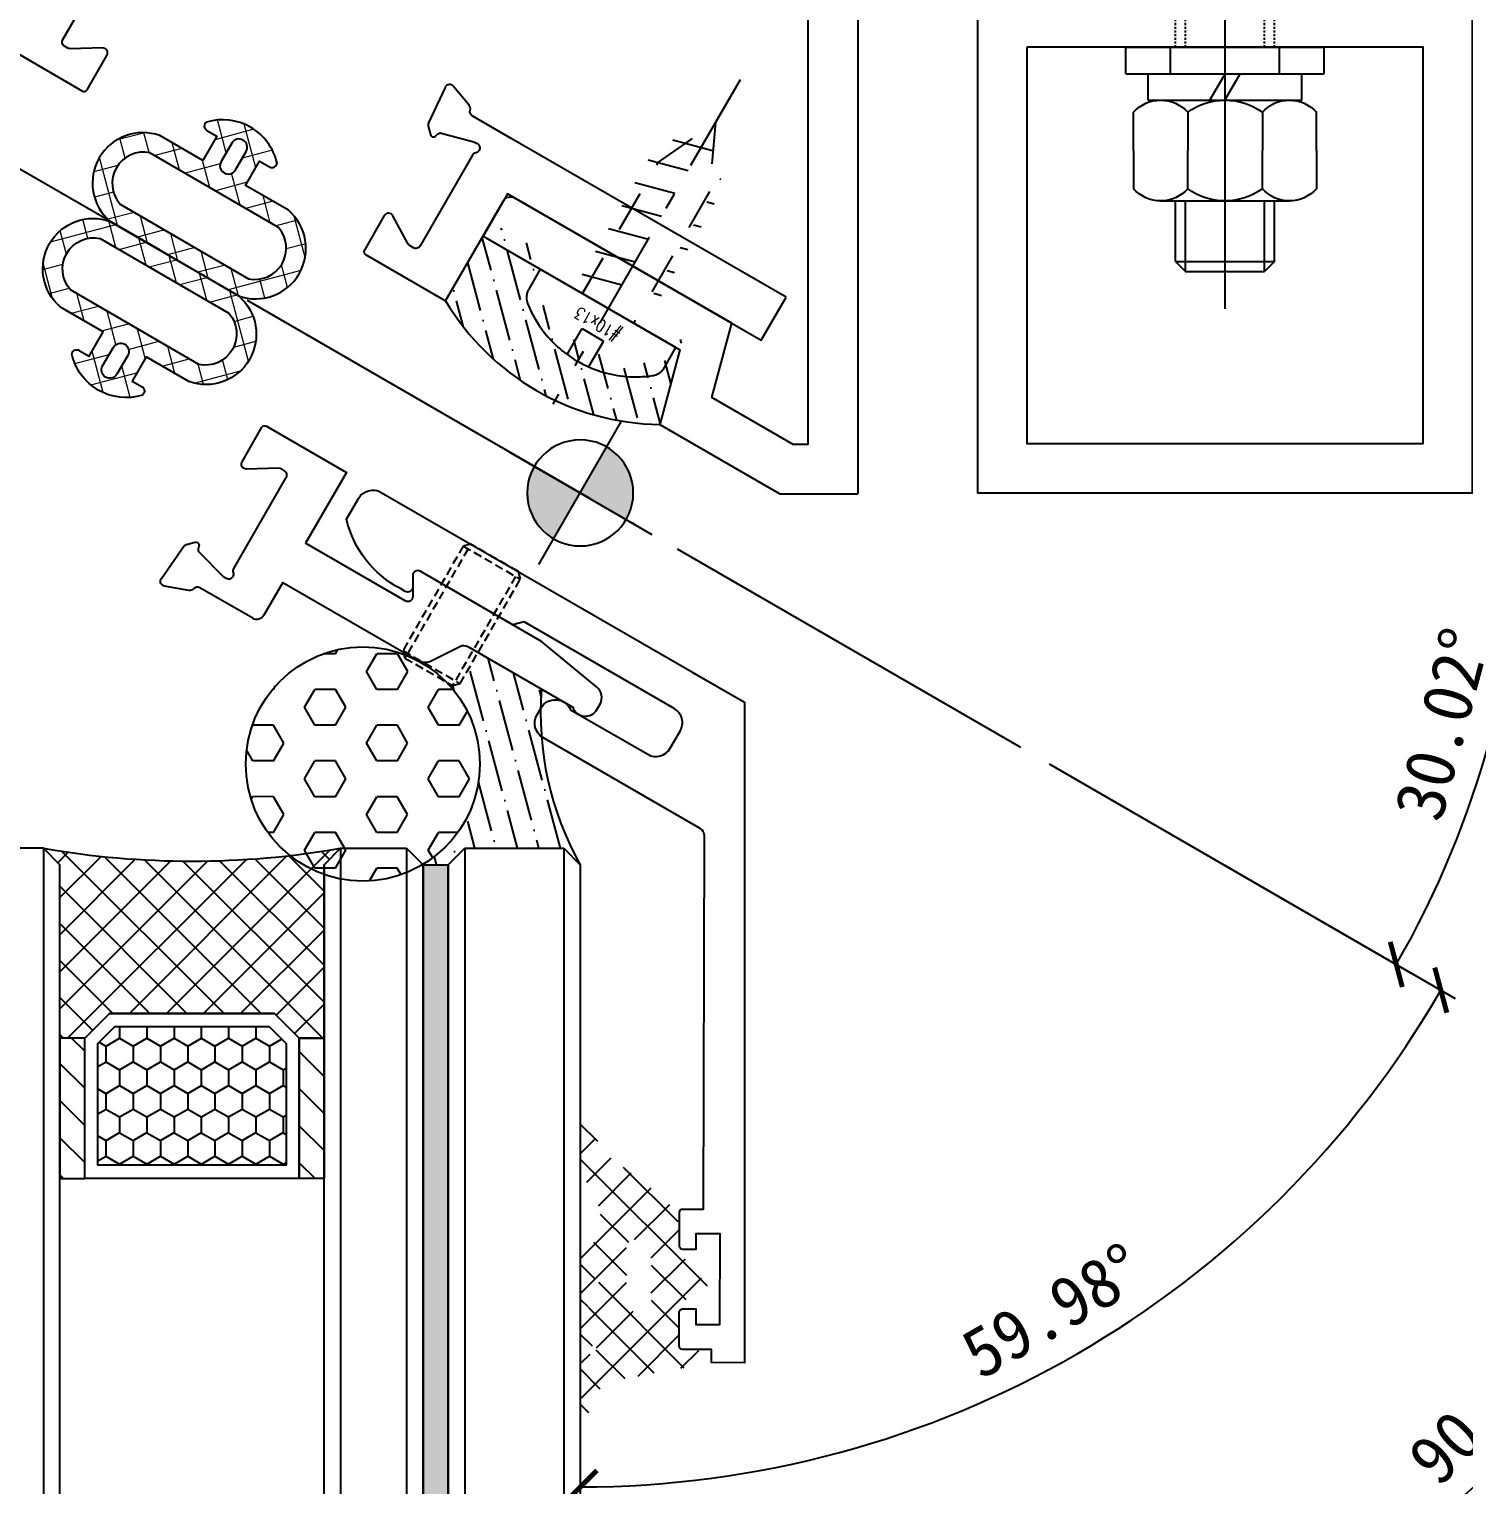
# Model space of a CAD drawing. Header units: millimetres. Extents: x -2069 to 10556, y -1036 to 8460.
# Drawn here: x 3840.9 to 3927.8, y 4952.6 to 5040.8 of the extents above; entities that cross this region are included whole.
import ezdxf

# ---------------------------------------------------------------- set-up
doc = ezdxf.new("R2010")
doc.units = ezdxf.units.MM
for name, pattern in [('ACAD_ISO04W100', [30, 24, -3, 0, -3]), ('CENTER-PISA', [11, 6, -2, 1, -2]), ('CENTER2', [28.575000000000003, 19.05, -3.175, 3.175, -3.175]), ('DASHED', [0.75, 0.5, -0.25]), ('HIDDEN', [0.375, 0.25, -0.125]), ('HIDDEN-PISA', [4.5, 2.5, -2])]:
    doc.linetypes.add(name, pattern=pattern)
for name, color, linetype in [('AXIS', 1, 'ACAD_ISO04W100'), ('CW', 4, 'Continuous'), ('F-Alum', 4, 'Continuous'), ('F-center', 6, 'ACAD_ISO04W100'), ('F-Glass', 5, 'Continuous'), ('F-seslants', 8, 'Continuous'), ('F_MISC', 8, 'Continuous'), ('Hatch', 8, 'Continuous'), ('PJ', 4, 'Continuous'), ('TC', 4, 'Continuous'), ('中心线', 1, 'CENTER2'), ('其他', 4, 'Continuous'), ('螺栓钉类', 241, 'Continuous')]:
    doc.layers.add(name, color=color, linetype=linetype)
doc.layers.add('Xref- ELE$0$Hatch', color=9, linetype='Continuous', lineweight=13)
doc.styles.add('F-simhei', font='')
doc.styles.add('ROMANS', font='simplex.shx', dxfattribs={"width": 0.8, "bigfont": 'hztxt.shx'})
doc.styles.get('F-simhei').set_extended_font_data('SimHei')
doc.dimstyles.new('1c', dxfattribs={"dimtxt": 3, "dimasz": 2, "dimexe": 1, "dimexo": 2, "dimgap": 1.5, "dimtad": 1, "dimdec": 0, "dimzin": 12, "dimdsep": 46, "dimtxsty": 'F-simhei', "dimblk": 'ARCHTICK', "dimcen": 1, "dimclrd": 1, "dimclre": 1, "dimclrt": 7, "dimadec": 0, "dimazin": 0, "dimtfac": 1, "dimtdec": 0, "dimtix": 1, "dimtofl": 0, "dimtmove": 0, "dimatfit": 3, "dimfxl": 1, "dimtolj": 1, "dimtzin": 0, "dimarcsym": 1})
pattern_1 = [(104.9840000247482, (-33816.59991670716, 86448.0222115556), (-1.773074170029381, 1.789934143362438), [3.125, -0.625, 0, -0.625])]

# ---------------------------------------------------------------- blocks, each defined once
blk = doc.blocks.new('Xref- ELE$0$GAE0002', base_point=(-41818.77919855453, 17822.92139201999))
at = {"layer": 'Xref- ELE$0$Hatch'}
h = blk.add_hatch(dxfattribs=at)
h.set_pattern_fill('M_GASKET-PISA', color=256, pattern_type=2)
h.set_pattern_definition([(45, (-1214.761376000002, -14855.407933), (-1.060660171779821, 1.060660171779821), []), (135, (-1214.761376000002, -14855.407933), (-1.060660171779821, -1.060660171779821), [])])
edge = h.paths.add_edge_path(flags=16)
edge.add_line((-41815.07919855467, 17823.42139201995), (-41813.77919855462, 17823.42139201995))
edge.add_arc((-41813.77919855462, 17822.92139201995), 0.5, -90, 90, ccw=False)
edge.add_line((-41813.77919855462, 17822.42139201995), (-41815.07919855467, 17822.42139201995))
edge.add_arc((-41815.07919855467, 17822.92139201995), 0.5, 90, 270, ccw=False)
edge = h.paths.add_edge_path()
edge.add_line((-41813.27919855455, 17818.4213668968), (-41813.27919855462, 17821.42139201995))
edge.add_line((-41813.27919855462, 17821.42139201995), (-41814.97919855457, 17821.42139201995))
edge.add_line((-41814.97919855457, 17821.42139201995), (-41814.97919855457, 17820.72139202))
edge.add_arc((-41815.27919855458, 17820.72139201998), 0.3000000000174623, -115.05761541500061, 4.8635797611495946e-09, ccw=False)
edge.add_arc((-41813.09559109848, 17822.92139202004), 3.383607456175075, 133.070694364177, 226.9293056383509, ccw=False)
edge.add_arc((-41815.27919855466, 17825.12139202001), 0.3000000000240535, 2.084391326206969e-09, 115.0576154218833, ccw=False)
edge.add_line((-41814.97919855463, 17825.12139202002), (-41814.97919855457, 17824.42139201995))
edge.add_line((-41814.97919855457, 17824.42139201995), (-41813.27919855462, 17824.42139201995))
edge.add_line((-41813.27919855462, 17824.42139201995), (-41813.27919855468, 17827.42139201984))
edge.add_arc((-41810.27919855456, 17826.87139201984), 3.050000000114375, 10.388857815061783, 169.6111421849382, ccw=False)
edge.add_line((-41807.27919855445, 17827.42139201984), (-41807.27919855437, 17818.42139201997))
edge.add_arc((-41810.27919855451, 17818.97139202002), 3.050000000151531, 190.3888578138809, 349.6111421841629, ccw=False)
edge.add_line((-41812.07919855455, 17818.42136689683), (-41812.07919855467, 17827.42139201984))
edge.add_arc((-41810.27919855456, 17826.82523817369), 1.896153846257486, 18.324694090130095, 161.6753059098699, ccw=False)
edge.add_line((-41808.47919855445, 17827.42139201984), (-41808.47919855437, 17818.42139201996))
edge.add_arc((-41810.2791985545, 17819.01754586615), 1.896153846287313, 198.3246940877339, 341.6753059085472, ccw=False)
at = {"color": 0, "linetype": 'ByBlock'}
for points in [[(-41813.27919855455, 17818.4213668968), (-41813.27919855462, 17821.42139201995), (-41814.97919855457, 17821.42139201995), (-41814.97919855457, 17820.72139202, -0.548945891858276), (-41815.4062573781, 17820.44962731407, -0.4340790099980792), (-41815.40625737821, 17825.39315672591, -0.5489458918577889), (-41814.97919855463, 17825.12139202002), (-41814.97919855457, 17824.42139201995), (-41813.27919855462, 17824.42139201995), (-41813.27919855468, 17827.42139201984, -0.8333333333398008), (-41807.27919855445, 17827.42139201984), (-41807.27919855437, 17818.42139201997, -0.833333333342024), (-41813.27919855468, 17818.42139202007)], [(-41812.07919855455, 17818.42136689683), (-41812.07919855467, 17827.42139201984, -0.7222222222395137), (-41808.47919855445, 17827.42139201984), (-41808.47919855437, 17818.42139201996, -0.7222222222456893), (-41812.07919855467, 17818.42139202007)]]:
    blk.add_lwpolyline(points, format="xyb", dxfattribs=at)
blk.add_lwpolyline([(-41815.07919855467, 17823.42139201995), (-41813.77919855462, 17823.42139201995, -0.9999999999999999), (-41813.77919855462, 17822.42139201995), (-41815.07919855467, 17822.42139201995, -0.9999999999999999)], format="xyb", close=True, dxfattribs=at)
blk = doc.blocks.new('A$C08103915')
at = {"layer": 'Hatch'}
h = blk.add_hatch(dxfattribs=at)
h.set_pattern_fill('M_GASKET-PISA', color=256, style=0, pattern_type=2)
h.set_pattern_definition([(45, (45.74999999999977, 8.999999999998408), (-1.060660171779821, 1.060660171779821), []), (135, (45.74999999999977, 8.999999999998408), (-1.060660171779821, -1.060660171779821), [])])
edge = h.paths.add_edge_path()
edge.add_arc((-1.005758292417113, 2.700000001565058), 1.500000000000064, 269.9999999999914, 310.5724313148193)
edge.add_line((-0.03014508089836454, 1.560623478412708), (1.229683999648614, 2.639376524703948))
edge.add_arc((2.205297211167363, 1.500000001551598), 1.500000000000089, 89.99999999999142, 130.5724313148186, ccw=False)
edge.add_line((2.20529721116759, 3.000000001551598), (2.741785272946117, 3.00000000156524))
edge.add_arc((2.741785272946345, 6.00000000156524), 3.000000000000028, 269.9999999999956, 323.2382780301331)
edge.add_line((5.145179432466875, 4.204534459154274), (7.713046174758574, 7.641857975019775))
edge.add_arc((7.793159313408751, 7.58200912360553), 0.09999999999985255, 115.93827802975, 143.2382780298942, ccw=False)
edge.add_line((7.749419046879666, 7.671935699677306), (9.503507258835953, 8.525123814462859))
edge.add_arc((9.394279516007828, 8.750000003056812), 0.249999999999963, 295.9069544241082, 449.9999999998437)
edge.add_line((9.39427951600851, 9.000000003056812), (6.620583798811595, 9.000000003062269))
edge.add_line((6.620583798811595, 9.000000003062269), (4.773622509620282, 8.04671219667307))
edge.add_arc((3.62699862340969, 10.26825527831079), 2.499999999999945, 214.0621029693552, 297.299999999996, ccw=False)
edge.add_arc((1.307391891253701, 8.70000000312939), 0.2999999999997213, 34.06210296926611, 89.99999999978287)
edge.add_line((1.307391891254838, 9.000000003128662), (-1.589216802361761, 9.000000003135028))
edge.add_arc((-1.589216802362216, 8.750000003135028), 0.2499999999999152, 89.99999999989583, 256.4770942316625)
edge.add_line((-1.64767532243286, 8.506930874220416), (-0.02726917610675628, 8.096945104279257))
edge.add_arc((-0.05179766443939116, 7.999999999915417), 0.0999999999999834, -90.00000000013023, 75.80132993312759, ccw=False)
edge.add_line((-0.05179766443961853, 7.899999999915053), (-0.108955418213327, 7.899999999915053))
edge.add_arc((-0.1089554182137817, 10.39999999991505), 2.499999999999434, 215.2344178976467, 270.00000000001046, ccw=False)
edge.add_arc((-2.2326314786485, 8.900000003135574), 0.1000000000007252, 35.234417898605, 90.00000000078164)
edge.add_line((-2.232631478649864, 9.000000003135938), (-4.881168839528527, 9.000000003142304))
edge.add_arc((-4.881168839528982, 8.750000003142304), 0.2500000000000154, 89.99999999989578, 256.4770942317193)
edge.add_line((-4.939627359599399, 8.506930874227692), (-3.319221213273295, 8.096945104286533))
edge.add_arc((-3.34374970160593, 7.999999999922693), 0.0999999999999834, -90.00000000013023, 75.80132993312759, ccw=False)
edge.add_line((-3.343749701606157, 7.899999999922329), (-3.400907455379411, 7.899999999922329))
edge.add_arc((-3.400907455379865, 10.39999999992233), 2.499999999999949, 214.3262280799825, 270.0000000000104, ccw=False)
edge.add_arc((-5.548092091564513, 8.933849210224253), 0.1000000000000372, 34.32622808016425, 110.1544525972612)
edge.add_arc((-6.443927377176806, 11.37464398673728), 2.499999999999543, 265.3665045616222, 290.154452597025, ccw=False)
edge.add_line((-6.645881460149894, 8.88281442828611), (-8.091786761774756, 9.000000003144123))
edge.add_arc((-8.111982170071997, 8.750817047299279), 0.2499999999999778, 85.36650456163848, 250.7880419743665)
edge.add_line((-8.194248104436383, 8.514740119067937), (-7.412072788158412, 8.239907198840228))
edge.add_arc((-8.075076055456293, 6.352997909141777), 1.999999999999966, 8.473551534714375, 70.64005609634751, ccw=False)
edge.add_line((-6.096908078050546, 6.64770361517094), (-5.244518011203127, 2.024790390883936))
edge.add_arc((-4.749999999999773, 2.098627621301603), 0.5000000000001517, 188.4921821239047, 359.9999999997688)
edge.add_line((-4.249999999999773, 2.098627621299784), (-4.249999999999773, 2.700000001565058))
edge.add_arc((-3.949999999999818, 2.700000001565058), 0.3000000000000682, 90, 180.0000000000217, ccw=False)
edge.add_line((-3.949999999999818, 3.00000000156524), (-1.55130166063168, 3.00000000156524))
edge.add_arc((-1.55130166063168, 2.700000001565058), 0.3000000000000966, 2.7114310796605423e-11, 90, ccw=False)
edge.add_line((-1.251301660631498, 2.700000001565058), (-1.251301660631498, 1.400000001564877))
edge.add_arc((-1.051301660631452, 1.400000001564877), 0.1999999999999602, 180.0000000000408, 270)
edge.add_line((-1.051301660631452, 1.200000001565058), (-1.00575829241734, 1.200000001565058))
edge = h.paths.add_edge_path(flags=16)
edge.add_arc((-1.310476532774146, 5.200000001565058), 0.4999999999999456, 188.3111422397304, 269.9999999999739)
edge.add_line((-1.310476532774373, 4.700000001565058), (1.520024613216037, 4.700000001565058))
edge.add_arc((1.520024613216037, 5.200000001565058), 0.4999999999999762, 270, 323.238278030144)
edge.add_line((1.920590306469421, 4.900755744496564), (2.29411737345049, 5.400755744496564))
edge.add_arc((1.893551680196879, 5.700000001565058), 0.5000000000000022, 323.2382780301569, 450)
edge.add_line((1.893551680196879, 6.200000001565058), (-1.456559369031083, 6.200000001565058))
edge.add_arc((-1.456559369031311, 5.700000001565058), 0.4999999999998603, 89.99999999997395, 188.3111422397347)
edge.add_line((-1.95130821782368, 5.627725686498707), (-1.80522538156697, 5.127725686498707))
blk = doc.blocks.new('_ArchTick')
at = {"color": 0, "linetype": 'ByBlock', "const_width": 0.15}
blk.add_lwpolyline([(-0.5, -0.5), (0.5, 0.5)], dxfattribs=at)
blk = doc.blocks.new('*D92')
at = {"layer": 'Defpoints', "color": 0, "transparency": 16777216}
for p in [(3574.92544556797, 5185.62090789997), (3900.916882697848, 4997.288265888083), (3874.237279561887, 4990.178709076428), (3894.822552148618, 4956.127720974561), (3874.23727955633, 4072.458774606171)]:
    blk.add_point(p, dxfattribs=at)
at = {"layer": 'Hatch', "color": 1, "lineweight": -2, "transparency": 16777216}
blk.add_line((3902.648654185638, 4996.287782247998), (3927.231831435381, 4982.085523559082), dxfattribs=at)
blk.add_arc((3874.237279562024, 5012.701677328079), 60.2027074553467, 269.999999999653, 329.9840000247449, dxfattribs=at)
at = {"layer": 'Hatch', "color": 1, "lineweight": -2, "transparency": 16777216, "xscale": 2, "yscale": 2, "zscale": 2}
for p, rotation in [((3926.365945691485, 4982.585765379124), 59.98400002474493), ((3874.237279561659, 4952.498969872732), 179.999999999653)]:
    blk.add_blockref('_ArchTick', p, dxfattribs=dict(at, rotation=rotation))
at = {"layer": 'Hatch', "color": 7, "transparency": 16777216, "insert": (3902.831716072508, 4963.15868649315), "char_height": 3, "attachment_point": 5, "rotation": 29.992000012198964, "style": 'F-simhei'}
blk.add_mtext('\\A1;59.98°', dxfattribs=at)
blk = doc.blocks.new('*D93')
at = {"layer": 'Defpoints', "color": 0, "transparency": 16777216}
for p in [(3574.925445567986, 5185.620907899956), (3898.294532095032, 5012.701677342129), (3928.294532011202, 5012.701677352676), (3900.916882697862, 4997.288265888062), (3927.877684544608, 4993.166856760668)]:
    blk.add_point(p, dxfattribs=at)
at = {"layer": 'Hatch', "color": 1, "lineweight": -2, "transparency": 16777216}
for p, q in [((3930.294532011202, 5012.701677353379), (3932.324075421033, 5012.701677354093)), ((3902.648654185652, 4996.287782247977), (3924.533808003572, 4983.644232847862))]:
    blk.add_line(p, q, dxfattribs=at)
blk.add_arc((3874.23727955232, 5012.701677333673), 57.0867958687137, 329.9840000247437, 2.014060918043015e-08, dxfattribs=at)
at = {"layer": 'Hatch', "color": 1, "lineweight": -2, "transparency": 16777216, "xscale": 2, "yscale": 2, "zscale": 2}
for p, rotation in [((3931.324075421033, 5012.701677353741), 90.00000002014062), ((3923.667922259677, 4984.144474667905), 239.9840000247437)]:
    blk.add_blockref('_ArchTick', p, dxfattribs=dict(at, rotation=rotation))
at = {"layer": 'Hatch', "color": 7, "transparency": 16777216, "insert": (3926.462878413583, 4998.70005440778), "char_height": 3, "attachment_point": 5, "rotation": 74.99200002244305, "style": 'F-simhei'}
blk.add_mtext('\\A1;30.02°', dxfattribs=at)
blk = doc.blocks.new('*U66')
at = {"linetype": 'Continuous'}
blk.add_hatch(color=4, dxfattribs=at).paths.add_polyline_path([(0.2230624387959921, 17.52000000138151), (801.6646927531938, 17.52000009516022), (801.6646927531938, 16.00000009515863), (0.2230624387959637, 16.00000000137992)])
at = {"layer": 'TC'}
h = blk.add_hatch(dxfattribs=at)
h.set_pattern_fill('ANSI37', color=256, scale=0.5, style=0)
h.set_pattern_definition([(45, (0, 4.000000008940781), (-1.122532015133644, 1.122532015133644), []), (135, (0, 4.000000008940781), (-1.122532015133644, -1.122532015133644), [])])
edge = h.paths.add_edge_path()
edge.add_line((9.223057821582643, 4.000000003515872), (9.223057821582643, -2.999999998384396))
edge.add_line((9.223057821582643, -2.999999998384396), (10.72305782158264, -4.499999998384396))
edge.add_line((10.72305782158264, -4.499999998384396), (10.72305782158264, -5.999999995153189))
edge.add_line((10.72305782158264, -5.999999995153189), (0.2230624387957505, -5.999999995153189))
edge.add_line((0.2230624387957505, -5.999999995153189), (-0.7769375612042495, -6.999999995153189))
edge.add_arc((-52.51620980734808, 2.000000003114163), 52.51620980734807, 350.1321876643763, 369.8678123356237)
edge.add_line((-0.7769375612042495, 11.00000000138152), (0.2230624387957505, 10.00000000138152))
edge.add_line((0.2230624387957505, 10.00000000138152), (10.72305782158264, 10.00000000138152))
edge.add_line((10.72305782158264, 10.00000000138152), (10.72305782158264, 8.500000004612723))
edge.add_line((10.72305782158264, 8.500000004612723), (9.223057821582643, 7.000000004612723))
edge.add_line((9.223057821582643, 7.000000004612723), (9.223057821582643, 4.000000003515872))
h = blk.add_hatch(dxfattribs=at)
h.set_pattern_fill('ANSI31', color=256, scale=0.5, style=0)
h.set_pattern_definition([(45, (0, 4.000000008940781), (-1.122532015133644, 1.122532015133644), [])])
h.paths.add_polyline_path([(19.22305782158264, 8.500000001381515), (10.72305782158264, 8.500000013268838), (10.72305782158264, 10.00000001650005), (19.22305782158264, 10.00000000461272)])
h = blk.add_hatch(dxfattribs=at)
h.set_pattern_fill('ANSI31', color=256, scale=0.5, style=0)
h.set_pattern_definition([(45, (0, 4.000000006228326), (-1.122532015133644, 1.122532015133644), [])])
h.paths.add_polyline_path([(19.22305782158264, 8.500000010037631), (10.72305782158264, 8.500000021924954), (10.72305782158264, 10.00000002515616), (19.22305782158264, 10.00000001326884)])
h = blk.add_hatch(dxfattribs=at)
h.set_pattern_fill('HONEY', color=256, scale=0.3, style=0)
h.set_pattern_definition([(0, (0, 4.000000008940781), (1.42875, 0.8248889999999999), [0.9524999999999999, -1.905]), (120, (0, 4.000000008940781), (-1.428749829302342, 0.8248892956570172), [0.9524999999999986, -1.904999999999997]), (59.99999999999999, (0, 4.000000008940781), (1.706976584081587e-07, 1.649778295657017), [-1.905, 0.9524999999999999])])
h.paths.add_polyline_path([(10.02305782158533, 6.668629163378903), (11.05442867148713, 7.70000001328048), (18.42305782158701, 7.70000001328048), (18.42305782158701, -3.699999998396038), (11.05442867148713, -3.699999998396038), (10.02305782158533, -2.66862914849446)])
h = blk.add_hatch(dxfattribs=at)
h.set_pattern_fill('ANSI31', color=256, scale=0.5, style=0)
h.set_pattern_definition([(45, (0, -2.712454261200037e-09), (-1.122532015133644, 1.122532015133644), [])])
h.paths.add_polyline_path([(19.22305782158264, -4.499999995153189), (10.72305782158264, -4.500000007040512), (10.72305782158264, -6.000000010271719), (19.22305782158264, -5.999999998384396)])
at = {"color": 4, "linetype": 'Continuous'}
blk.add_lwpolyline([(0.2230624387959921, 17.52000000138151), (801.6646927531938, 17.52000009516022), (801.6646927531938, 16.00000009515863), (0.2230624387959637, 16.00000000137992)], close=True, dxfattribs=at)
at = {"layer": 'F-Glass'}
for points in [[(801.664692753194, 17.52000009515863), (0.2230624387959885, 17.52000000138151), (-0.7769375612040115, 18.52000000138151), (-0.7769375612040115, 24.52000000138151), (0.2230624387959885, 25.52000000138151), (801.664692753194, 25.52000009515863)], [(801.6646927531938, 10.00000010381474), (0.2230624387957505, 10.00000001003763), (-0.7769375612042495, 11.00000001003763), (-0.7769375612042495, 15.00000000138152), (0.2230624387957505, 16.00000000138152), (801.6646927531938, 16.00000009515863)], [(801.6646927531938, -5.999999901372894), (0.2230624387957505, -5.999999995153189), (-0.7769375612042495, -6.999999995153189), (-0.7769375612042495, -10.82826643955912), (0.2230624387957505, -11.82826643955912), (801.6646927531938, -11.82826634577882)]]:
    blk.add_lwpolyline(points, dxfattribs=at)
at = {"layer": 'PJ'}
blk.add_lwpolyline([(9.223057821582643, 4.000000003515872), (9.223057821582643, -2.999999998384396), (10.72305782158264, -4.499999998384396), (10.72305782158264, -5.999999995153189), (0.2230624387957505, -5.999999995153189), (-0.7769375612042495, -6.999999995153189, 0.08632639570597918), (-0.7769375612042495, 11.00000000138152), (0.2230624387957505, 10.00000000138152), (10.72305782158264, 10.00000000138152), (10.72305782158264, 8.500000004612723), (9.223057821582643, 7.000000004612723)], format="xyb", close=True, dxfattribs=at)
for points in [[(19.22305782158264, 8.500000001381515), (10.72305782158264, 8.500000013268838), (10.72305782158264, 10.00000001650005), (19.22305782158264, 10.00000000461272)], [(19.22305782158264, 8.500000010037631), (10.72305782158264, 8.500000021924954), (10.72305782158264, 10.00000002515616), (19.22305782158264, 10.00000001326884)], [(19.22305782158264, -4.499999995153189), (10.72305782158264, -4.500000007040512), (10.72305782158264, -6.000000010271719), (19.22305782158264, -5.999999998384396)]]:
    blk.add_lwpolyline(points, close=True, dxfattribs=at)
at = {"layer": 'PJ', "ltscale": 3}
for points in [[(9.223057821582643, 7.000000013268838), (10.72305782158264, 8.500000013268838), (19.22305782158264, 8.500000013268838), (19.22305782158264, -4.499999998384396), (10.72305782158264, -4.499999998384396), (9.223057821582643, -2.999999998384396)], [(10.02305782158533, 6.668629163378903), (11.05442867148713, 7.70000001328048), (18.42305782158701, 7.70000001328048), (18.42305782158701, -3.699999998396038), (11.05442867148713, -3.699999998396038), (10.02305782158533, -2.66862914849446)]]:
    blk.add_lwpolyline(points, close=True, dxfattribs=at)
at = {"layer": 'TC', "color": 9, "linetype": 'Continuous'}
for p, q in [((-0.7769375612040115, 24.52000000138151), (801.664692753194, 24.52000009515863)), ((-0.7769375612040115, 18.52000000138151), (801.664692753194, 18.52000009515863)), ((-0.7769375612042495, 15.00000000138152), (801.6646927531938, 15.00000009515863)), ((-0.7769375612042495, 11.00000001003763), (801.6646927531938, 11.00000010381474)), ((-0.7769375612042495, -6.999999995153189), (801.6646927531938, -6.999999901372894))]:
    blk.add_line(p, q, dxfattribs=at)
blk = doc.blocks.new('#10x13_Pan-flat-3')
at = {"color": 8, "linetype": 'HIDDEN-PISA'}
for p, q in [((-1.711377303647168, 10.79835977248877), (1.327780362582416, 11.6126996170351)), ((-2.400000006142363, 9.013843874672602), (1.996997242757061, 10.19201573984174)), ((-2.40000000505097, 7.413843874674058), (2.39999999407155, 8.700000001605076)), ((-2.400000003959576, 5.813843874675513), (2.399999995162943, 7.100000001606531)), ((-2.400000002875458, 4.213843874676968), (2.399999996247061, 5.500000001607987)), ((-2.400000001784065, 2.613843874678423), (2.399999997338455, 3.900000001609442)), ((-2.400000000699947, 1.013843874672602), (2.399999998429848, 2.300000001610897))]:
    blk.add_line(p, q, dxfattribs=at)
for points in [[(-1.790000000022701, -1.251464709639549e-09), (-1.790000006294576, 9.199999998738349), (-8.869392331689596e-09, 12.99999999994179), (1.78999999370717, 9.200000001175795), (1.789999999979045, 1.178705133497715e-09)], [(-0.7499999975334504, -3.659838021652831), (-0.7499999987630872, -1.850000000558794), (0.7500000012369128, -1.849999999540159), (0.7500000024665496, -3.659838020634197)]]:
    blk.add_lwpolyline(points, dxfattribs=at)
at = {"color": 32, "flags": 128}
blk.add_lwpolyline([(-4.750000000021828, -3.281456883996725e-09), (-4.749999999090505, -1.390168597587035, 0.02044951340221976), (-4.746657334493648, -1.471864103412372, 0.04398758774826101), (-4.716998160060029, -1.644951949376264, 0.0521855455310235), (-4.643293307010026, -1.839642807550263, 0.08249689016993748), (-4.4499858410054, -2.104325317188341, 0.02582980303273893), (-4.372616108048533, -2.172696028275823, 0.07268352806201751), (-2.617075641232077, -3.194163244705123, 0.09869610361643641), (0.08183213378651999, -3.69952322718018, 0.08249638678170287), (2.347977953162626, -3.295875031042669, 0.05218730035141757), (3.66753867942316, -2.666293208916613, 0.03066688341591993), (4.372616110929812, -2.172696022316813, 0.01330350973470385), (4.413354222931957, -2.138474128398229, 0.03657129110302831), (4.515303253050661, -2.033838485651358, 0.03475147926750673), (4.597077649370476, -1.921637741856102, 0.02182096229391937), (4.640176463399257, -1.845784510762314, 0.02280395151312757), (4.677971628436353, -1.76281944513903, 0.02280645284837659), (4.708056659233989, -1.676747445577348, 0.02181846118107081), (4.729386651873938, -1.592163116256415, 0.03475398225205351), (4.74792484894715, -1.454558013821952, 0.01610989314854271), (4.750000000909495, -1.390168591096881), (4.749999999978172, 3.194145392626524e-09)], format="xyb", close=True, dxfattribs=at)
at = {"layer": 'AXIS', "color": 8, "linetype": 'CENTER-PISA'}
blk.add_line((-1.088483259081841e-08, 15.98909419596748), (4.547473508864641e-09, -6.700000000018917), dxfattribs=at)
at = {"layer": 'Defpoints', "color": 8, "style": 'ROMANS', "oblique": 359.9999999998611, "width": 0.8000000000003463}
blk.add_text('#10x13', height=0.7499999999996133, rotation=180.00000003877, dxfattribs=at).set_placement((1.457142857638246, -0.7499999990250217))
blk = doc.blocks.new('A$C714F5CF6')
at = {"ltscale": 0.5}
h = blk.add_hatch(color=7, dxfattribs=at)
edge = h.paths.add_edge_path()
edge.add_line((0, 3.21222950972151), (0, 0))
edge.add_line((0, 0), (3.212229509372264, 0))
edge.add_ellipse((0, 0), major_axis=(-2.271389268935526, 2.271389268935526), ratio=0.9999999999934978, start_angle=225.0000000001863, end_angle=314.9999999998137)
edge = h.paths.add_edge_path()
edge.add_line((0, 0), (-3.212229509372264, 0))
edge.add_ellipse((0, 0), major_axis=(-2.271389268935526, 2.271389268935526), ratio=0.9999999999934978, start_angle=45.00000000018628, end_angle=134.9999999998137)
edge.add_line((0, -3.21222950972151), (0, 0))
at = {"color": 7, "ltscale": 0.5}
for p, q in [((0, 5.012234860099852), (0, -5.012234860099852)), ((5.012234859634191, 0), (-5.012234859634191, 0))]:
    blk.add_line(p, q, dxfattribs=at)
blk.add_circle((0, 0), 3.212229509400538, dxfattribs=at)
blk = doc.blocks.new('*U45')
at = {"layer": '中心线', "ltscale": 5}
blk.add_line((0, 22.8479351903195), (0, -7.531205345932904), dxfattribs=at)
at = {"layer": '其他', "color": 241, "linetype": 'ByBlock'}
for p, q in [((-3, 19.97639900131139), (-2.399999999994179, 20.57639900130266)), ((-2.399999999994179, 20.57639900130266), (2.399999999994179, 20.57639900130266)), ((3, 19.97639900131139), (2.399999999994179, 20.57639900130266)), ((-3, 19.97639900131139), (3, 19.97639900131139)), ((-3, 19.97639900131139), (-3, 16.29999999195456)), ((3, 19.97639900131139), (3, 16.29999999195456)), ((-3.901069350948092, 16.29999999195456), (3.901069350918988, 16.29999999195456)), ((-5.542562584218103, 13.24999999195893), (-5.542562584218103, 15.56602539574556)), ((-2.259576117648976, 15.56602539574556), (-2.259576117648976, 13.24999999195893)), ((2.259576117648976, 15.56602539574556), (2.259576117648976, 13.24999999195893)), ((5.542562584218103, 13.24999999195893), (5.542562584218103, 15.56602539574556)), ((-5.542562584218103, 13.24999999195893), (-5.542562584218103, 10.93397458817231)), ((-2.259576117648976, 10.93397458817231), (-2.259576117648976, 13.24999999195893)), ((2.259576117648976, 10.93397458817231), (2.259576117648976, 13.24999999195893)), ((5.542562584218103, 13.24999999195893), (5.542562584218103, 10.93397458817231)), ((-4.649999999994179, 10.1999999919633), (4.649999999994179, 10.1999999919633)), ((-4.649999999994179, 10.1999999919633), (-4.649999999994179, 8.599999991957477)), ((-3.901069350948092, 10.1999999919633), (3.901069350918988, 10.1999999919633)), ((-0.9237604307127185, 10.1999999919633), (0, 8.599999991957477)), ((-0.004862939065787941, 10.1999999919633), (0.9188974916469306, 8.599999991957477)), ((4.649999999994179, 10.1999999919633), (4.649999999994179, 8.599999991957477)), ((-6, 8.599999991957477), (6, 8.599999991957477)), ((-6, 8.599999991957477), (-6, 6.999999991958932)), ((-4.649999999994179, 8.599999991957477), (4.649999999994179, 8.599999991957477)), ((-3.300000000017462, 8.599999991957477), (-3.300000000017462, 6.999999991958932)), ((3.299999999988358, 8.599999991957477), (3.299999999988358, 6.999999991958932)), ((6, 8.599999991957477), (6, 6.999999991958932)), ((-6, 6.999999991958932), (6, 6.999999991958932)), ((-3, 6.999999991958932), (3, 6.999999991958932)), ((-6, 0), (6, 0)), ((-6, 0), (-6, -1.599999999998545)), ((-3.300000000017462, 0), (-3.300000000017462, -1.599999999998545)), ((3.299999999988358, 0), (3.299999999988358, -1.599999999998545)), ((6, 0), (6, -1.599999999998545)), ((-6, -1.599999999998545), (6, -1.599999999998545)), ((-5.542562584218103, -1.599999999998545), (-5.542562584218103, -5.066025403786625)), ((-5.542562584218103, -1.599999999998545), (5.542562584218103, -1.599999999998545)), ((-4.649999999994179, -1.599999999998545), (4.649999999994179, -1.599999999998545)), ((-4.649999999994179, -1.599999999998545), (4.649999999994179, -1.599999999998545)), ((-2.259576117648976, -5.066025403786625), (-2.259576117648976, -1.599999999998545)), ((2.259576117648976, -5.066025403786625), (2.259576117648976, -1.599999999998545)), ((5.542562584218103, -1.599999999998545), (5.542562584218103, -5.066025403786625)), ((-3.901069350948092, -5.799999999995634), (3.901069350918988, -5.799999999995634))]:
    blk.add_line(p, q, dxfattribs=at)
at = {"layer": '其他', "color": 241}
for p, q in [((-2.399999999994179, 20.57639900130266), (-2.399999999994179, 16.29999999195456)), ((2.399999999994179, 20.57639900130266), (2.399999999994179, 16.29999999195456))]:
    blk.add_line(p, q, dxfattribs=at)
at = {"layer": '其他', "color": 241, "linetype": 'ByBlock'}
for centre, radius, start, end in [((-3.901069350948092, 14.09745867820925), 2.202541313754606, 41.81749932889382, 138.1825006711062), ((0, 12.45490578269414), 3.845094209264015, 54.00945837575252, 125.9905416242475), ((3.901069350918988, 14.09745867820925), 2.202541313754606, 41.81749932889382, 138.1825006711062), ((-3.901069350948092, 12.40254130570861), 2.202541313754606, 221.8174993288938, 318.1825006711061), ((0, 14.04509420122372), 3.845094209264015, 234.0094583757526, 305.9905416242475), ((3.901069350918988, 12.40254130570861), 2.202541313754606, 221.8174993288938, 318.1825006711061), ((-3.901069350948092, -3.59745868625032), 2.202541313754606, 221.8174993288938, 318.1825006711061), ((0, -1.954905790735211), 3.845094209264015, 234.0094583757526, 305.9905416242475), ((3.901069350918988, -3.59745868625032), 2.202541313754606, 221.8174993288938, 318.1825006711061)]:
    blk.add_arc(centre, radius, start, end, dxfattribs=at)
at = {"layer": '螺栓钉类', "color": 8, "linetype": 'HIDDEN', "ltscale": 0.5}
for p, q in [((-3, 6.999999991958932), (-3, 0)), ((-2.400000000023283, 6.999999991958932), (-2.400000000023283, 0)), ((2.399999999965075, 6.999999991958932), (2.399999999965075, 0)), ((3, 6.999999991958932), (3, 0))]:
    blk.add_line(p, q, dxfattribs=at)
blk = doc.blocks.new('*D108')
at = {"layer": 'Defpoints', "color": 0, "transparency": 16777216}
for p in [(3928.294532011195, 5012.701677345217), (4602.07751431951, 5012.701677589913), (3874.237285609438, 4990.178705580813), (3914.712089322562, 4942.597260887676), (3874.237285609439, 4188.737075266416)]:
    blk.add_point(p, dxfattribs=at)
at = {"layer": 'Hatch', "color": 1, "lineweight": -2, "transparency": 16777216}
blk.add_arc((3874.237285609438, 5012.701677325585), 80.94960740927425, 270.0000000000001, 2.080791539071924e-08, dxfattribs=at)
at = {"layer": 'Hatch', "color": 1, "lineweight": -2, "transparency": 16777216, "xscale": 2, "yscale": 2, "zscale": 2}
for p, rotation in [((3955.186893018712, 5012.701677354984), 90.00000002080792), ((3874.237285609438, 4931.752069916311), 180.0000000000001)]:
    blk.add_blockref('_ArchTick', p, dxfattribs=dict(at, rotation=rotation))
at = {"layer": 'Hatch', "color": 7, "transparency": 16777216, "insert": (3929.344064079351, 4957.594898875685), "char_height": 3, "attachment_point": 5, "rotation": 45.00000001040395, "style": 'F-simhei'}
blk.add_mtext('\\A1;90.00°', dxfattribs=at)

msp = doc.modelspace()

# ---------------------------------------------------------------- hatches: boundary and pattern name
at = {"layer": 'F-seslants'}
h = msp.add_hatch(dxfattribs=at)
h.set_pattern_fill('ANSI36', color=256, scale=10, angle=59.98400002474821)
h.set_pattern_definition(pattern_1)
h.paths.add_polyline_path([(3871.534067589185, 5025.026149129458, -0.02582980297440925), (3871.501276129519, 5025.124053929327, -0.08249689016993748), (3871.466299211085, 5025.449939219723, -0.05218554553102349), (3871.499871738944, 5025.655389508101, -0.04398758774826101), (3871.560776061837, 5025.820100565718, -0.0204495134361547), (3871.598749204859, 5025.892511680266), (3872.294169672595, 5027.096238847636), (3868.831374862314, 5029.096773895747), (3866.084036390613, 5024.341311395755, 0.2608104144078784), (3879.053096216692, 5016.848791583037), (3880.520084239613, 5022.34394155723), (3879.824663771893, 5021.140214389918, -0.01610989316636307), (3879.790656645303, 5021.085498584476, -0.03475398225205351), (3879.705768857776, 5020.975621869495, -0.02181846118107081), (3879.644986902342, 5020.91305165896, -0.02280645284837659), (3879.575879889315, 5020.853572932201, -0.02280395151312758), (3879.501650999261, 5020.800641386828, -0.02182096229391937), (3879.4263873922, 5020.756520984622, -0.03475147926750674), (3879.299452603881, 5020.700274933047, -0.03657129110302829), (3879.158833267708, 5020.660671590163, -0.0133035096243883), (3879.106439495235, 5020.65141824748, -0.03066688343163973), (3878.249005043456, 5020.576728698494, -0.05218730035141757), (3876.791473065896, 5020.691682234441, -0.08249638678170287), (3874.627327999548, 5021.475789926464, -0.09869610361643641), (3872.543184431679, 5023.263480469728, -0.0726835280703614)])
h = msp.add_hatch(dxfattribs=at)
h.set_pattern_fill('ANSI36', color=256, scale=10, angle=59.98400002474821)
h.set_pattern_definition(pattern_1)
h.paths.add_polyline_path([(3864.700106900958, 4990.195881733472), (3864.717279561911, 4990.178709072526), (3866.237279561914, 4990.178709073609), (3867.237279561553, 4991.17870907397), (3873.237279561549, 4991.178709076077), (3874.237279561912, 4990.178709076428, -0.108700271728402), (3871.8907809467, 4997.940122753163, -0.38366498551135), (3871.613467546524, 4999.248809126783), (3871.836367008496, 4999.634633459557, -0.0157503687940426), (3871.889044010128, 5000.821932530019), (3868.048252537017, 5003.040844817765), (3866.9591797923, 5001.155731406745), (3866.50380393766, 5001.033850098796), (3866.133493514372, 5001.247786823627, -0.485481439502047)])
at = {"layer": 'Hatch'}
h = msp.add_hatch(dxfattribs=at)
h.set_pattern_fill('HEX', color=256, scale=10, angle=59.98400002474821)
h.set_pattern_definition([(59.98400002474821, (-33816.59991670716, 86448.0222115556), (-1.874697627469522, 1.083055310480561), [1.25, -2.499999999999999]), (179.9840000247482, (-33816.59991670716, 86448.0222115556), (-0.0006045988450481543, -2.165063425043303), [1.249999999999997, -2.499999999999994]), (119.9840000247482, (-33815.97461443211, 86449.10456873546), (-1.87530222631457, -1.082008114562741), [1.25, -2.5])])
edge = h.paths.add_edge_path()
edge.add_arc((3861.066965040249, 4996.285990000907), 7.091483518212044, 0, 360)

# ---------------------------------------------------------------- linework, layer by layer
at = {"color": 8, "linetype": 'DASHED'}
for p, q in [((3867.438505197346, 5009.315200563564), (3863.617518124669, 5002.701322832277)), ((3867.149876616052, 5009.481947836908), (3870.613419591632, 5007.480980556738)), ((3870.324791010338, 5007.647727830084), (3866.50380393766, 5001.033850098796)), ((3863.49563681672, 5003.156698686916), (3866.9591797923, 5001.155731406745))]:
    msp.add_line(p, q, dxfattribs=at)
msp.add_lwpolyline([(3870.613419591632, 5007.480980556738), (3870.491538283687, 5007.936356411384), (3867.605252470695, 5009.603829144864), (3867.149876616052, 5009.481947836908), (3863.49563681672, 5003.156698686916), (3863.617518124669, 5002.701322832277), (3866.50380393766, 5001.033850098796), (3866.9591797923, 5001.155731406745)], close=True, dxfattribs=at)
at = {"layer": 'CW'}
msp.add_lwpolyline([(3856.223652535919, 5007.273634390292), (3864.32992320706, 5002.590458090323, 0.2535998008637027), (3865.282674401906, 5002.564584188505), (3866.952222620362, 5003.411770113721, -0.2535998008634184), (3867.428598217782, 5003.398833162806), (3873.790508396379, 4999.723413456306, 0.6457513110634008), (3875.241545751941, 4999.578048356375), (3875.434749663269, 4999.912471640836, 0.3812640285024388), (3875.218301041749, 5000.955453116009), (3871.882663611959, 5003.712835584655), (3864.539619347541, 5007.955078690566, 0.5773502691902374), (3864.089546813205, 5007.695396743052), (3864.089192115222, 5006.425226200349, -0.5773502691789958), (3863.639119580901, 5006.165544252861), (3857.599341183196, 5009.654861109029)], format="xyb", dxfattribs=at)
at = {"layer": 'F-Alum'}
for points in [[(3888.053096217191, 5015.643112314013), (3888.053096200986, 5060.701672824005), (4601.470262972062, 5060.701679485754), (4601.470246322907, 5097.417158964707), (4604.470258793584, 5097.417172902813), (4604.470258793584, 5097.417172902813), (4604.470258793584, 5097.417172902813), (4604.470249560894, 5057.701693679626), (4604.470249560894, 5057.701693679626), (3891.053096202973, 5057.70167924333), (3891.053096220275, 5012.643112315184)], [(3888.053096217192, 5015.643112314016), (3887.137147427609, 5015.643112313665), (3882.217013062364, 5018.48558545412), (3883.416775100607, 5022.977540261199), (3869.83069293557, 5030.826527864238), (3868.346190098729, 5028.256950927969), (3880.261011597346, 5021.373488492016), (3879.053096216695, 5016.848791583044), (3886.332850881589, 5012.643112313342), (3891.053096220275, 5012.643112315184)]]:
    msp.add_lwpolyline(points, dxfattribs=at)
at = {"layer": 'F-Alum', "flags": 128}
msp.add_lwpolyline([(3838.598630677715, 5040.2202532485), (3838.598630677715, 5040.2202532485), (3844.09053851848, 5037.047453611664, 0.4142135623219491), (3844.363764031238, 5037.120582396448), (3845.566799095196, 5039.202957099114, 0.5854977655323537), (3845.299810967907, 5039.652942693994), (3843.348028140705, 5039.605940523289, -0.1378519999999419), (3843.190733084228, 5039.646087812451), (3842.999436583543, 5039.756604136742, -0.4142140000029491), (3842.889743406392, 5040.166442405906), (3846.067672837447, 5045.667229583696, 0.2134219999990182)], format="xyb", dxfattribs=at)
for points in [[(3898.294532100262, 5042.692835566564), (3898.294532095032, 5012.701677342129), (3928.294532011202, 5012.701677352676), (3928.294532016448, 5042.692835577111)], [(3901.294532099731, 5039.692835567602), (3901.294532095505, 5015.701677343196), (3925.294532011715, 5015.701677351607), (3925.294532015942, 5039.692835576046)]]:
    msp.add_lwpolyline(points, close=True, dxfattribs=at)
at = {"layer": 'F-Alum'}
msp.add_lwpolyline([(3886.70529928942, 5024.554251631491), (3870.044232230871, 5034.179727704739), (3867.699855480123, 5035.534127291014, -0.3595081371707617), (3867.56646331004, 5035.892116487775, 0.2637249999956934), (3867.512865900318, 5036.183111884754), (3866.54812028374, 5037.33350315767, 0.08748900000110169), (3866.468325686158, 5037.400496747912, 0.414214000000818), (3866.058487416976, 5037.290803570762, 0.0218199999991916), (3866.046396239341, 5037.26759243993), (3865.042257740709, 5035.115779521178, 0.1763269999970842), (3865.024315269114, 5034.911353329155), (3865.157319293317, 5034.414420242797, 0.198911999996341), (3865.25047055198, 5034.292952883035, 0.06554299999994298), (3865.298701186415, 5034.272959390266, 0.2679489999965194), (3865.491900809062, 5034.324669179301), (3865.615695745808, 5034.448395082268, -0.2679490000007903), (3865.808895418461, 5034.500104957886), (3867.790691044293, 5033.968491227012, -0.06554300000034483), (3867.86303692092, 5033.938500857982), (3868.002015306138, 5033.858209894817, -0.4142139999965558), (3868.111708483286, 5033.448371625645, -0.2134220000012545), (3867.913262436299, 5033.304777867289, 0.2134219999990182), (3867.714816389308, 5033.161184108925), (3864.536886958203, 5027.660396931165, -0.4142140000029491), (3864.127048689037, 5027.550703754014), (3863.935752188352, 5027.661220078304, -0.1378519999999419), (3863.8224009746, 5027.777431273806), (3862.888171942655, 5029.491747908644, 0.5854977655323537), (3862.364982481191, 5029.498265816615), (3861.161947417258, 5027.415891113934, 0.4142135623219491), (3861.235076202002, 5027.142665601164), (3866.084036390613, 5024.341311395755), (3869.580572025745, 5030.393584992193, -0.4142135623730951), (3870.263635807713, 5030.576406954119), (3885.199416724696, 5021.947667790373)], format="xyb", close=True, dxfattribs=at)
for points in [[(3856.223652535919, 5007.273634390292), (3855.078716350088, 5005.291825030778, -0.4142135623049005), (3854.39565256822, 5005.109003068794), (3851.191875418725, 5006.959897742494, 0.3595081371707617), (3850.81511620348, 5006.896634563908, -0.2637249999956934), (3850.536252798765, 5006.797709314845), (3849.05775753237, 5007.05883367747, -0.08748900000110169), (3848.959861984676, 5007.094495711603, -0.414214000000818), (3848.850168807515, 5007.504333980781, -0.0218199999991916), (3848.864236975466, 5007.526402959499), (3850.22677874497, 5009.471158185253, -0.1763269999970842), (3850.394911523319, 5009.588816032916), (3850.89184457311, 5009.721820193744, -0.198911999996341), (3851.043602862774, 5009.701797756423, -0.06554299999994298), (3851.085015301257, 5009.670002414156, -0.2679489999965194), (3851.136725226886, 5009.476802828067), (3851.091378499488, 5009.307755616486, 0.2679490000007903), (3851.143088375086, 5009.114555943828), (3852.593566858874, 5007.663267127124, 0.06554300000034483), (3852.655685591636, 5007.615574243593), (3852.794663976854, 5007.535283280428, 0.4142139999965558), (3853.204502246023, 5007.644976457586, 0.2134220000012545), (3853.229771144247, 5007.888618579943, -0.2134219999990182), (3853.255040042473, 5008.132260702305), (3856.432969473529, 5013.633047880095, 0.4142140000029491), (3856.323276296378, 5014.04288614926), (3856.131979795692, 5014.15340247355, 0.1378519999999419), (3855.974684739215, 5014.193549762712), (3854.022901912013, 5014.146547592008, -0.5854977655323537), (3853.755913784724, 5014.596533186887), (3854.958948848682, 5016.678907889553, -0.4142135623219491), (3855.23217436144, 5016.752036674337), (3860.081134550051, 5013.950682468927), (3857.599341183196, 5009.654861109029)], [(3881.014043928868, 5001.857266264861), (3884.187615055878, 5000.023822293987), (3884.187615069953, 4960.023822293988), (3882.187587878461, 4960.027857215699), (3882.189170558617, 4960.827855649539), (3880.434135471063, 4960.831416679953, -0.4142135623806517), (3880.234531532513, 4961.031811958674), (3880.238587150454, 4963.081807946873, -0.4142135623665316), (3880.438982429172, 4963.281411885449), (3881.238980863626, 4963.279829205249), (3881.237101430856, 4962.329831064387), (3882.692137107075, 4962.326863538947), (3882.703018033462, 4967.826852775835), (3881.24798235732, 4967.829820301205), (3881.246102924587, 4966.879822160321), (3880.446104490075, 4966.881404840478, -0.4142135623932316), (3880.246500551511, 4967.081800119173), (3880.250556169632, 4969.131796107479, -0.4142135623609854), (3880.450951448327, 4969.331400046043), (3881.705987514278, 4969.328828190683), (3881.757561149471, 4991.943726484945, 0.2684855002917078), (3881.507683359678, 4992.377809611877), (3871.979111470376, 4997.882681562845, -0.4142135623730284), (3871.613467546524, 4999.248809126783), (3871.863588456545, 4999.681751998731, -0.618033988750209), (3873.649199102817, 4999.574073681778), (3878.324982323377, 4996.872767735966, 0.4142135623723339), (3879.691109887315, 4997.238411659818), (3880.291400071361, 4998.277474552483, 0.4142135623746174), (3879.925756147512, 4999.643602116426), (3870.833955633083, 5004.896141344459), (3870.150891851114, 5004.713319382533), (3864.539619074444, 5007.955078848315, 0.5773502691897603), (3864.08954654015, 5007.695396900845), (3864.089353068513, 5007.002576604827, -0.5773502691899626), (3863.639280534205, 5006.742894657331), (3863.339328913813, 5006.916183507006, -0.2206564983027841), (3860.081040390881, 5011.108344200872), (3860.811987438634, 5012.373565545497, -0.4142135623731195), (3862.178115002572, 5012.73920946935), (3884.187615055878, 5000.023822293987)]]:
    msp.add_lwpolyline(points, format="xyb", dxfattribs=at)
at = {"layer": 'F-center'}
msp.add_line((3900.916882697862, 4997.288265888062), (3574.925445567986, 5185.620907899956), dxfattribs=at)
at = {"layer": 'F-seslants'}
msp.add_arc((3890.703606122706, 4999.392367110556), 18.8687944706762, 175.6549090385088, 209.2289960298101, dxfattribs=at)
at = {"layer": 'Hatch'}
msp.add_circle((3861.066965040249, 4996.285990000907), 7.091483518212044, dxfattribs=at)
msp.add_arc((3879.261994463376, 5032.180936133652), 15.33356758874301, 210.7485984383805, 269.2194016107047, dxfattribs=at)

# ---------------------------------------------------------------- block references
at = {"rotation": 269.9999999932959}
msp.add_blockref('*U66', (3848.717285608083, 4990.401768022596), dxfattribs=at)
at = {"layer": 'F_MISC', "rotation": 329.983999986385}
msp.add_blockref('#10x13_Pan-flat-3', (3875.921942192581, 5023.880267234662), dxfattribs=at)
at = {"layer": 'F_MISC', "extrusion": (2.768709271671106e-06, -1.185849797292942e-06, 0.9999999999954641), "xscale": -1, "rotation": 59.86828137869543}
msp.add_blockref('Xref- ELE$0$GAE0002', (3855.42365257738, 5036.842503068838, 0.004685726654985153), dxfattribs=at)
at = {"layer": 'F_MISC', "extrusion": (2.768709271671106e-06, -1.185849797292942e-06, 0.9999999999954641), "rotation": 59.86828137869535}
msp.add_blockref('Xref- ELE$0$GAE0002', (3843.881387269145, 5016.94838483664, 0.004685010227521565), dxfattribs=at)
at = {"layer": 'F_MISC', "xscale": -1, "rotation": 59.98400002474821}
msp.add_blockref('A$C714F5CF6', (3874.237264184263, 5012.701686217767), dxfattribs=at)
at = {"layer": 'F_MISC', "extrusion": (1.754241528775851e-06, 6.15737683754068e-16, 0.9999999999984615), "rotation": 89.99999999964693}
msp.add_blockref('A$C08103915', (3883.237279567276, 4965.092743726941, 0.006796347949214709), dxfattribs=at)
at = {"layer": '螺栓钉类', "xscale": -1, "rotation": 180}
msp.add_blockref('*U45', (3913.294532055392, 5046.692835563781), dxfattribs=at)

# ---------------------------------------------------------------- dimensions: what is measured, and where the dimension line sits
at = {"layer": 'Hatch'}
for base, line1, line2, picture, middle in [((3894.822552148618, 4956.127720974561), ((3874.23727955633, 4072.458774606171), (3874.237279561888, 4990.178709076429)), ((3900.916882697848, 4997.288265888083), (3574.925445567969, 5185.62090789997)), '*D92', (3902.831716072508, 4963.15868649315)), ((3927.877684544608, 4993.166856760668), ((3898.294532095032, 5012.701677342129), (3928.294532011202, 5012.701677352676)), ((3900.916882697862, 4997.288265888062), (3574.925445567986, 5185.620907899956)), '*D93', (3926.462878413583, 4998.70005440778)), ((3914.712089322562, 4942.597260887676), ((3928.294532011196, 5012.701677345218), (4602.077514319509, 5012.701677589913)), ((3874.237285609438, 4990.178705580814), (3874.237285609439, 4188.737075266416)), '*D108', (3929.344064079351, 4957.594898875685))]:
    dim = msp.add_angular_dim_2l(base=base, line1=line1, line2=line2, dimstyle='1c', override={"dimdec": 1, "dimadec": 2, "dimtdec": 1}, dxfattribs=at)
    dim.commit()
    dim.dimension.update_dxf_attribs({"geometry": picture, "text_midpoint": middle})

doc.saveas('drawing.dxf')
